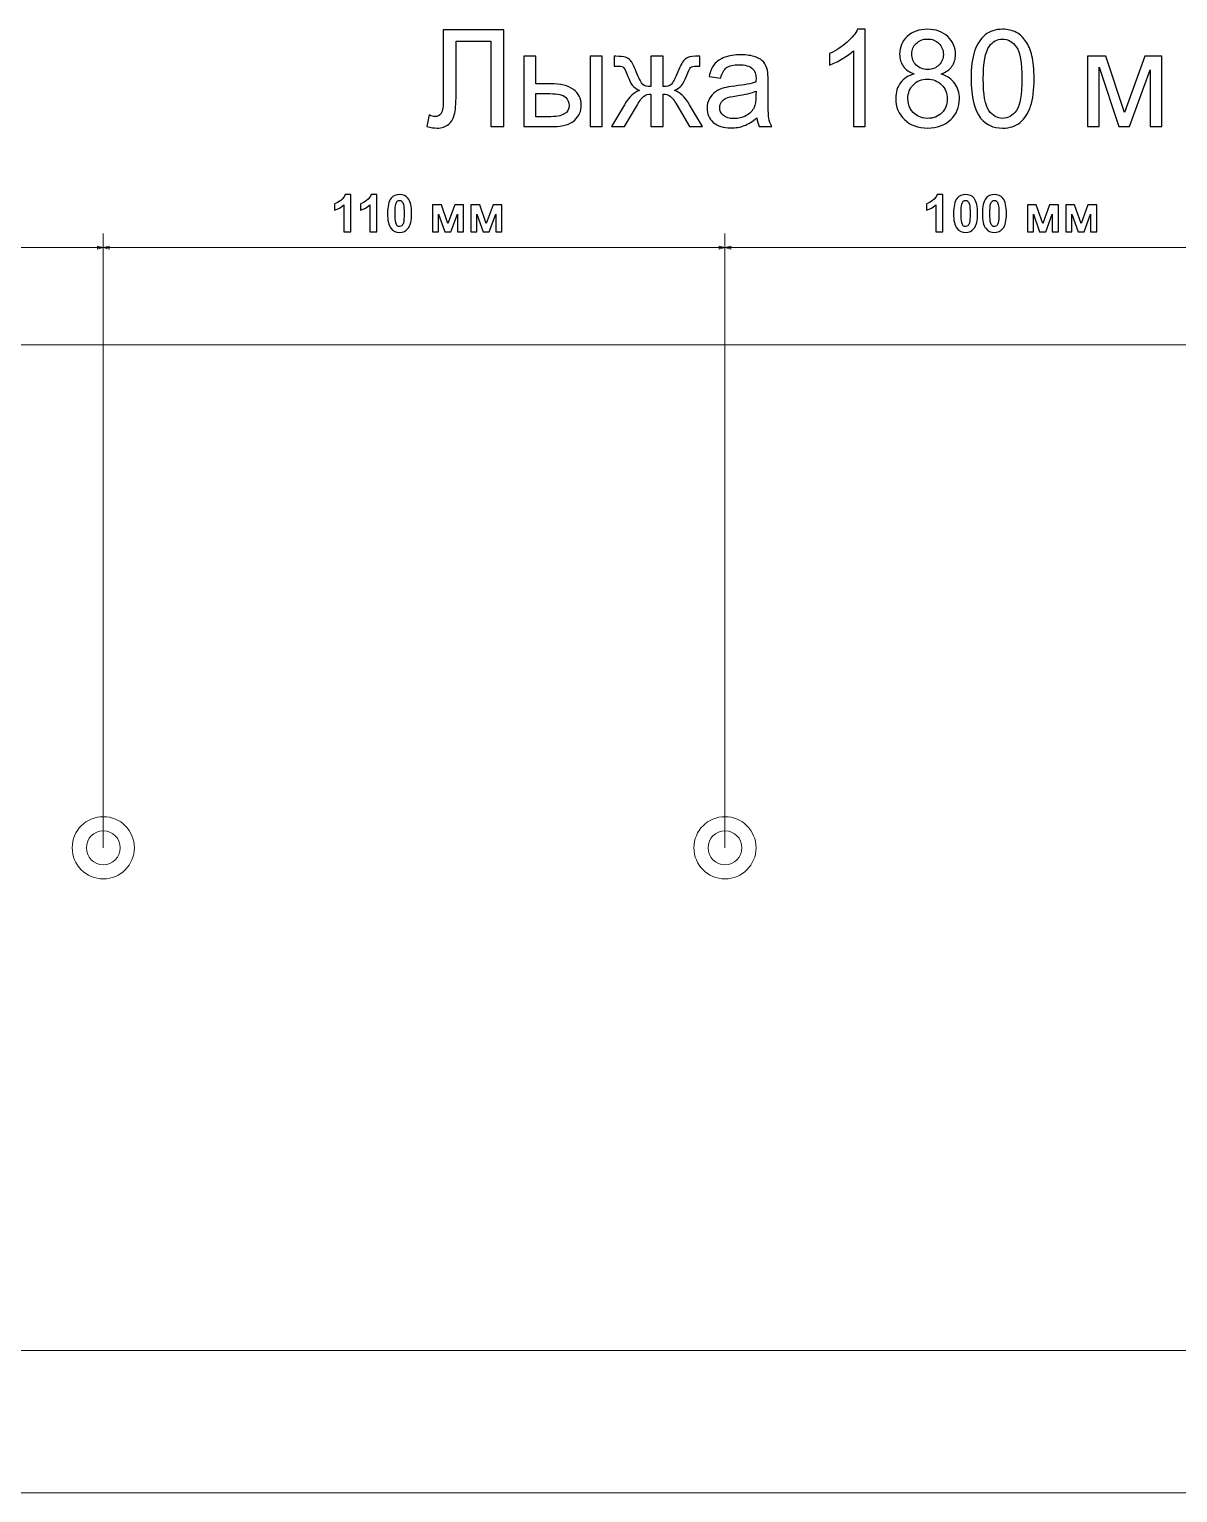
# Model space of a CAD drawing. Header units: centimetres. Extents: x -84 to 84, y -59 to 59.
# Drawn here: x -22.49 to -2.17, y -25.31 to 0.59 of the extents above; entities that cross this region are included whole.
import ezdxf

# ---------------------------------------------------------------- set-up
doc = ezdxf.new("R2010")
doc.units = ezdxf.units.CM
doc.header["$MEASUREMENT"] = 0
doc.layers.add('layer 1', color=7, linetype='Continuous')

msp = doc.modelspace()

# ---------------------------------------------------------------- linework, layer by layer
at = {"layer": 'layer 1', "color": 250}
for points, knots in [([(-15.16733, 0.58733), (-15.16733, 0.58733), (-14.09765, 0.58733), (-14.09765, 0.58733), (-14.09765, 0.58733), (-14.09765, 0.58733), (-14.09765, -1.12607), (-14.09765, -1.12607), (-14.09765, -1.12607), (-14.09765, -1.12607), (-14.32499, -1.12607), (-14.32499, -1.12607), (-14.32499, -1.12607), (-14.32499, -1.12607), (-14.32499, 0.38631), (-14.32499, 0.38631), (-14.32499, 0.38631), (-14.32499, 0.38631), (-14.93999, 0.38631), (-14.93999, 0.38631), (-14.93999, 0.38631), (-14.93999, 0.38631), (-14.93999, -0.49631), (-14.93999, -0.49631), (-14.93999, -0.49631), (-14.93999, -0.67579), (-14.94837, -0.807), (-14.96512, -0.89036), (-14.96512, -0.89036), (-14.98187, -0.97411), (-15.01737, -1.03873), (-15.07121, -1.08539), (-15.07121, -1.08539), (-15.12505, -1.13165), (-15.19365, -1.15479), (-15.27621, -1.15479), (-15.27621, -1.15479), (-15.32646, -1.15479), (-15.38669, -1.14442), (-15.45688, -1.12368), (-15.45688, -1.12368), (-15.45688, -1.12368), (-15.4162, -0.92266), (-15.4162, -0.92266), (-15.4162, -0.92266), (-15.37911, -0.94181), (-15.3472, -0.95138), (-15.32088, -0.95138), (-15.32088, -0.95138), (-15.26983, -0.95138), (-15.23114, -0.93224), (-15.20562, -0.89355), (-15.20562, -0.89355), (-15.18009, -0.85486), (-15.16733, -0.76393), (-15.16733, -0.62035), (-15.16733, -0.62035), (-15.16733, -0.62035), (-15.16733, 0.58733), (-15.16733, 0.58733)], [0, 0, 0, 0, 0.0625, 0.0625, 0.0625, 0.0625, 0.125, 0.125, 0.125, 0.125, 0.1875, 0.1875, 0.1875, 0.1875, 0.25, 0.25, 0.25, 0.25, 0.3125, 0.3125, 0.3125, 0.3125, 0.375, 0.375, 0.375, 0.375, 0.4375, 0.4375, 0.4375, 0.4375, 0.5, 0.5, 0.5, 0.5, 0.5625, 0.5625, 0.5625, 0.5625, 0.625, 0.625, 0.625, 0.625, 0.6875, 0.6875, 0.6875, 0.6875, 0.75, 0.75, 0.75, 0.75, 0.8125, 0.8125, 0.8125, 0.8125, 0.875, 0.875, 0.875, 0.875, 1, 1, 1, 1]), ([(-7.70074, -1.12607), (-7.70074, -1.12607), (-7.91133, -1.12607), (-7.91133, -1.12607), (-7.91133, -1.12607), (-7.91133, -1.12607), (-7.91133, 0.21481), (-7.91133, 0.21481), (-7.91133, 0.21481), (-7.96198, 0.16616), (-8.02858, 0.1179), (-8.11074, 0.06964), (-8.11074, 0.06964), (-8.1929, 0.02138), (-8.26709, -0.01492), (-8.33249, -0.03885), (-8.33249, -0.03885), (-8.33249, -0.03885), (-8.33249, 0.16456), (-8.33249, 0.16456), (-8.33249, 0.16456), (-8.21484, 0.2196), (-8.11194, 0.2866), (-8.0238, 0.36557), (-8.0238, 0.36557), (-7.93565, 0.44414), (-7.87304, 0.52032), (-7.83634, 0.5945), (-7.83634, 0.5945), (-7.83634, 0.5945), (-7.70074, 0.5945), (-7.70074, 0.5945), (-7.70074, 0.5945), (-7.70074, 0.5945), (-7.70074, -1.12607), (-7.70074, -1.12607)], [0, 0, 0, 0, 0.1, 0.1, 0.1, 0.1, 0.2, 0.2, 0.2, 0.2, 0.3, 0.3, 0.3, 0.3, 0.4, 0.4, 0.4, 0.4, 0.5, 0.5, 0.5, 0.5, 0.6, 0.6, 0.6, 0.6, 0.7, 0.7, 0.7, 0.7, 0.8, 0.8, 0.8, 0.8, 1, 1, 1, 1]), ([(-6.83527, -0.19718), (-6.92262, -0.16528), (-6.98723, -0.11941), (-7.0295, -0.06038), (-7.0295, -0.06038), (-7.07138, -0.00096), (-7.09252, 0.07004), (-7.09252, 0.1526), (-7.09252, 0.1526), (-7.09252, 0.27743), (-7.04785, 0.38193), (-6.95851, 0.46688), (-6.95851, 0.46688), (-6.86877, 0.55183), (-6.74992, 0.5945), (-6.60115, 0.5945), (-6.60115, 0.5945), (-6.45199, 0.5945), (-6.33154, 0.55103), (-6.24061, 0.46409), (-6.24061, 0.46409), (-6.14967, 0.37714), (-6.10421, 0.27145), (-6.10421, 0.14661), (-6.10421, 0.14661), (-6.10421, 0.06724), (-6.12495, -0.00215), (-6.16642, -0.06078), (-6.16642, -0.06078), (-6.2079, -0.11981), (-6.27092, -0.16528), (-6.35587, -0.19718), (-6.35587, -0.19718), (-6.25098, -0.23148), (-6.17161, -0.28652), (-6.11697, -0.3631), (-6.11697, -0.3631), (-6.06233, -0.43928), (-6.03481, -0.53021), (-6.03481, -0.6363), (-6.03481, -0.6363), (-6.03481, -0.78267), (-6.08666, -0.90551), (-6.18996, -1.00522), (-6.18996, -1.00522), (-6.29365, -1.10493), (-6.42966, -1.15479), (-6.59836, -1.15479), (-6.59836, -1.15479), (-6.76707, -1.15479), (-6.90307, -1.10493), (-7.00677, -1.00482), (-7.00677, -1.00482), (-7.11007, -0.90472), (-7.16192, -0.77988), (-7.16192, -0.63032), (-7.16192, -0.63032), (-7.16192, -0.51904), (-7.1336, -0.42572), (-7.07696, -0.35073), (-7.07696, -0.35073), (-7.02033, -0.27535), (-6.93977, -0.2243), (-6.83527, -0.19718)], [0, 0, 0, 0, 0.05882353, 0.05882353, 0.05882353, 0.05882353, 0.11764706, 0.11764706, 0.11764706, 0.11764706, 0.17647059, 0.17647059, 0.17647059, 0.17647059, 0.23529412, 0.23529412, 0.23529412, 0.23529412, 0.29411765, 0.29411765, 0.29411765, 0.29411765, 0.35294118, 0.35294118, 0.35294118, 0.35294118, 0.41176471, 0.41176471, 0.41176471, 0.41176471, 0.47058824, 0.47058824, 0.47058824, 0.47058824, 0.52941176, 0.52941176, 0.52941176, 0.52941176, 0.58823529, 0.58823529, 0.58823529, 0.58823529, 0.64705882, 0.64705882, 0.64705882, 0.64705882, 0.70588235, 0.70588235, 0.70588235, 0.70588235, 0.76470588, 0.76470588, 0.76470588, 0.76470588, 0.82352941, 0.82352941, 0.82352941, 0.82352941, 0.88235294, 0.88235294, 0.88235294, 0.88235294, 1, 1, 1, 1]), ([(-5.82861, -0.28054), (-5.82861, -0.07833), (-5.80787, 0.08519), (-5.7664, 0.20883), (-5.7664, 0.20883), (-5.72452, 0.33287), (-5.6627, 0.42819), (-5.58054, 0.4948), (-5.58054, 0.4948), (-5.49878, 0.5614), (-5.39548, 0.5945), (-5.27104, 0.5945), (-5.27104, 0.5945), (-5.17931, 0.5945), (-5.09875, 0.57616), (-5.02895, 0.53907), (-5.02895, 0.53907), (-4.95955, 0.50197), (-4.90212, 0.44853), (-4.85745, 0.37873), (-4.85745, 0.37873), (-4.81278, 0.30934), (-4.77768, 0.22439), (-4.75216, 0.12428), (-4.75216, 0.12428), (-4.72623, 0.02417), (-4.71347, -0.11103), (-4.71347, -0.28054), (-4.71347, -0.28054), (-4.71347, -0.48155), (-4.73421, -0.64428), (-4.77529, -0.76792), (-4.77529, -0.76792), (-4.81637, -0.89195), (-4.87819, -0.98728), (-4.96035, -1.05428), (-4.96035, -1.05428), (-5.04211, -1.12128), (-5.14581, -1.15479), (-5.27104, -1.15479), (-5.27104, -1.15479), (-5.43576, -1.15479), (-5.56538, -1.09616), (-5.65951, -0.9785), (-5.65951, -0.9785), (-5.77238, -0.83492), (-5.82861, -0.6024), (-5.82861, -0.28054)], [0, 0, 0, 0, 0.07692308, 0.07692308, 0.07692308, 0.07692308, 0.15384615, 0.15384615, 0.15384615, 0.15384615, 0.23076923, 0.23076923, 0.23076923, 0.23076923, 0.30769231, 0.30769231, 0.30769231, 0.30769231, 0.38461538, 0.38461538, 0.38461538, 0.38461538, 0.46153846, 0.46153846, 0.46153846, 0.46153846, 0.53846154, 0.53846154, 0.53846154, 0.53846154, 0.61538462, 0.61538462, 0.61538462, 0.61538462, 0.69230769, 0.69230769, 0.69230769, 0.69230769, 0.76923077, 0.76923077, 0.76923077, 0.76923077, 0.84615385, 0.84615385, 0.84615385, 0.84615385, 1, 1, 1, 1]), ([(-6.87715, 0.16017), (-6.87715, 0.07881), (-6.85122, 0.0126), (-6.79977, -0.03885), (-6.79977, -0.03885), (-6.74793, -0.0903), (-6.68012, -0.11622), (-6.59597, -0.11622), (-6.59597, -0.11622), (-6.51421, -0.11622), (-6.448, -0.09069), (-6.39655, -0.03964), (-6.39655, -0.03964), (-6.3451, 0.01141), (-6.31958, 0.07402), (-6.31958, 0.14821), (-6.31958, 0.14821), (-6.31958, 0.22558), (-6.3459, 0.29059), (-6.39895, 0.34324), (-6.39895, 0.34324), (-6.45159, 0.39588), (-6.5182, 0.42221), (-6.59836, 0.42221), (-6.59836, 0.42221), (-6.67933, 0.42221), (-6.74593, 0.39628), (-6.79858, 0.34483), (-6.79858, 0.34483), (-6.85083, 0.29338), (-6.87715, 0.23196), (-6.87715, 0.16017)], [0, 0, 0, 0, 0.11111111, 0.11111111, 0.11111111, 0.11111111, 0.22222222, 0.22222222, 0.22222222, 0.22222222, 0.33333333, 0.33333333, 0.33333333, 0.33333333, 0.44444444, 0.44444444, 0.44444444, 0.44444444, 0.55555556, 0.55555556, 0.55555556, 0.55555556, 0.66666667, 0.66666667, 0.66666667, 0.66666667, 0.77777778, 0.77777778, 0.77777778, 0.77777778, 1, 1, 1, 1]), ([(-5.61324, -0.28134), (-5.61324, -0.56331), (-5.58054, -0.75077), (-5.51473, -0.8433), (-5.51473, -0.8433), (-5.44892, -0.93622), (-5.36756, -0.98249), (-5.27104, -0.98249), (-5.27104, -0.98249), (-5.17452, -0.98249), (-5.09316, -0.93583), (-5.02735, -0.8429), (-5.02735, -0.8429), (-4.96155, -0.74957), (-4.92884, -0.56252), (-4.92884, -0.28134), (-4.92884, -0.28134), (-4.92884, 0.00064), (-4.96155, 0.18809), (-5.02735, 0.28062), (-5.02735, 0.28062), (-5.09276, 0.37355), (-5.17492, 0.41981), (-5.27344, 0.41981), (-5.27344, 0.41981), (-5.36995, 0.41981), (-5.44733, 0.37873), (-5.50516, 0.29697), (-5.50516, 0.29697), (-5.57735, 0.19288), (-5.61324, -0.00016), (-5.61324, -0.28134)], [0, 0, 0, 0, 0.11111111, 0.11111111, 0.11111111, 0.11111111, 0.22222222, 0.22222222, 0.22222222, 0.22222222, 0.33333333, 0.33333333, 0.33333333, 0.33333333, 0.44444444, 0.44444444, 0.44444444, 0.44444444, 0.55555556, 0.55555556, 0.55555556, 0.55555556, 0.66666667, 0.66666667, 0.66666667, 0.66666667, 0.77777778, 0.77777778, 0.77777778, 0.77777778, 1, 1, 1, 1]), ([(-13.74269, 0.1159), (-13.74269, 0.1159), (-13.53211, 0.1159), (-13.53211, 0.1159), (-13.53211, 0.1159), (-13.53211, 0.1159), (-13.53211, -0.36988), (-13.53211, -0.36988), (-13.53211, -0.36988), (-13.53211, -0.36988), (-13.26648, -0.36988), (-13.26648, -0.36988), (-13.26648, -0.36988), (-13.09299, -0.36988), (-12.95978, -0.40338), (-12.86605, -0.47078), (-12.86605, -0.47078), (-12.77233, -0.53819), (-12.72566, -0.63112), (-12.72566, -0.74957), (-12.72566, -0.74957), (-12.72566, -0.85327), (-12.76475, -0.94181), (-12.84292, -1.01559), (-12.84292, -1.01559), (-12.92109, -1.08938), (-13.04593, -1.12607), (-13.21783, -1.12607), (-13.21783, -1.12607), (-13.21783, -1.12607), (-13.74269, -1.12607), (-13.74269, -1.12607), (-13.74269, -1.12607), (-13.74269, -1.12607), (-13.74269, 0.1159), (-13.74269, 0.1159)], [0, 0, 0, 0, 0.1, 0.1, 0.1, 0.1, 0.2, 0.2, 0.2, 0.2, 0.3, 0.3, 0.3, 0.3, 0.4, 0.4, 0.4, 0.4, 0.5, 0.5, 0.5, 0.5, 0.6, 0.6, 0.6, 0.6, 0.7, 0.7, 0.7, 0.7, 0.8, 0.8, 0.8, 0.8, 1, 1, 1, 1]), ([(-12.56772, 0.1159), (-12.56772, 0.1159), (-12.35714, 0.1159), (-12.35714, 0.1159), (-12.35714, 0.1159), (-12.35714, 0.1159), (-12.35714, -1.12607), (-12.35714, -1.12607), (-12.35714, -1.12607), (-12.35714, -1.12607), (-12.56772, -1.12607), (-12.56772, -1.12607), (-12.56772, -1.12607), (-12.56772, -1.12607), (-12.56772, 0.1159), (-12.56772, 0.1159)], [0, 0, 0, 0, 0.2, 0.2, 0.2, 0.2, 0.4, 0.4, 0.4, 0.4, 0.6, 0.6, 0.6, 0.6, 1, 1, 1, 1]), ([(-11.27829, 0.1159), (-11.27829, 0.1159), (-11.27829, -0.42013), (-11.27829, -0.42013), (-11.27829, -0.42013), (-11.21048, -0.42013), (-11.16262, -0.40737), (-11.1351, -0.38224), (-11.1351, -0.38224), (-11.10758, -0.35672), (-11.0681, -0.28214), (-11.01705, -0.1577), (-11.01705, -0.1577), (-10.96919, -0.03964), (-10.92572, 0.03534), (-10.88663, 0.06804), (-10.88663, 0.06804), (-10.84834, 0.09995), (-10.78772, 0.1159), (-10.70436, 0.1159), (-10.70436, 0.1159), (-10.70436, 0.1159), (-10.62739, 0.1159), (-10.62739, 0.1159), (-10.62739, 0.1159), (-10.62739, 0.1159), (-10.62739, -0.05759), (-10.62739, -0.05759), (-10.62739, -0.05759), (-10.62739, -0.05759), (-10.68442, -0.05639), (-10.68442, -0.05639), (-10.68442, -0.05639), (-10.74066, -0.05639), (-10.77615, -0.06477), (-10.79171, -0.08112), (-10.79171, -0.08112), (-10.80806, -0.09827), (-10.83319, -0.14932), (-10.86669, -0.23427), (-10.86669, -0.23427), (-10.8978, -0.31564), (-10.92651, -0.37147), (-10.95284, -0.40298), (-10.95284, -0.40298), (-10.97916, -0.43409), (-11.02064, -0.46241), (-11.07648, -0.48833), (-11.07648, -0.48833), (-10.98554, -0.51266), (-10.897, -0.59682), (-10.81045, -0.74119), (-10.81045, -0.74119), (-10.81045, -0.74119), (-10.57953, -1.12607), (-10.57953, -1.12607), (-10.57953, -1.12607), (-10.57953, -1.12607), (-10.81085, -1.12607), (-10.81085, -1.12607), (-10.81085, -1.12607), (-10.81085, -1.12607), (-11.03579, -0.74159), (-11.03579, -0.74159), (-11.03579, -0.74159), (-11.08166, -0.66342), (-11.12194, -0.61237), (-11.15584, -0.58804), (-11.15584, -0.58804), (-11.19014, -0.56371), (-11.23082, -0.55175), (-11.27829, -0.55175), (-11.27829, -0.55175), (-11.27829, -0.55175), (-11.27829, -1.12607), (-11.27829, -1.12607), (-11.27829, -1.12607), (-11.27829, -1.12607), (-11.49366, -1.12607), (-11.49366, -1.12607), (-11.49366, -1.12607), (-11.49366, -1.12607), (-11.49366, -0.55175), (-11.49366, -0.55175), (-11.49366, -0.55175), (-11.54032, -0.55175), (-11.5806, -0.56371), (-11.6145, -0.58764), (-11.6145, -0.58764), (-11.6488, -0.61157), (-11.68869, -0.66302), (-11.73415, -0.74199), (-11.73415, -0.74199), (-11.73415, -0.74199), (-11.96109, -1.12607), (-11.96109, -1.12607), (-11.96109, -1.12607), (-11.96109, -1.12607), (-12.19242, -1.12607), (-12.19242, -1.12607), (-12.19242, -1.12607), (-12.19242, -1.12607), (-11.96229, -0.74119), (-11.96229, -0.74119), (-11.96229, -0.74119), (-11.87494, -0.59682), (-11.7856, -0.51266), (-11.69467, -0.48833), (-11.69467, -0.48833), (-11.75689, -0.45962), (-11.80076, -0.42811), (-11.82549, -0.39421), (-11.82549, -0.39421), (-11.85061, -0.36031), (-11.88771, -0.27934), (-11.93756, -0.15132), (-11.93756, -0.15132), (-11.95471, -0.10824), (-11.97306, -0.08192), (-11.9926, -0.07235), (-11.9926, -0.07235), (-12.01294, -0.06238), (-12.04285, -0.05759), (-12.08274, -0.05759), (-12.08274, -0.05759), (-12.09271, -0.05759), (-12.11345, -0.05799), (-12.14456, -0.05879), (-12.14456, -0.05879), (-12.14456, -0.05879), (-12.14456, 0.1159), (-12.14456, 0.1159), (-12.14456, 0.1159), (-12.14456, 0.1159), (-12.11544, 0.1159), (-12.11544, 0.1159), (-12.11544, 0.1159), (-12.03408, 0.1159), (-11.97705, 0.11112), (-11.94394, 0.10115), (-11.94394, 0.10115), (-11.91084, 0.09157), (-11.88132, 0.07083), (-11.855, 0.03933), (-11.855, 0.03933), (-11.82908, 0.00782), (-11.79518, -0.05759), (-11.7537, -0.1577), (-11.7537, -0.1577), (-11.70305, -0.28014), (-11.66396, -0.35432), (-11.63684, -0.38065), (-11.63684, -0.38065), (-11.60972, -0.40697), (-11.56186, -0.42013), (-11.49366, -0.42013), (-11.49366, -0.42013), (-11.49366, -0.42013), (-11.49366, 0.1159), (-11.49366, 0.1159), (-11.49366, 0.1159), (-11.49366, 0.1159), (-11.27829, 0.1159), (-11.27829, 0.1159)], [0, 0, 0, 0, 0.02380952, 0.02380952, 0.02380952, 0.02380952, 0.04761905, 0.04761905, 0.04761905, 0.04761905, 0.07142857, 0.07142857, 0.07142857, 0.07142857, 0.0952381, 0.0952381, 0.0952381, 0.0952381, 0.11904762, 0.11904762, 0.11904762, 0.11904762, 0.14285714, 0.14285714, 0.14285714, 0.14285714, 0.16666667, 0.16666667, 0.16666667, 0.16666667, 0.19047619, 0.19047619, 0.19047619, 0.19047619, 0.21428571, 0.21428571, 0.21428571, 0.21428571, 0.23809524, 0.23809524, 0.23809524, 0.23809524, 0.26190476, 0.26190476, 0.26190476, 0.26190476, 0.28571429, 0.28571429, 0.28571429, 0.28571429, 0.30952381, 0.30952381, 0.30952381, 0.30952381, 0.33333333, 0.33333333, 0.33333333, 0.33333333, 0.35714286, 0.35714286, 0.35714286, 0.35714286, 0.38095238, 0.38095238, 0.38095238, 0.38095238, 0.4047619, 0.4047619, 0.4047619, 0.4047619, 0.42857143, 0.42857143, 0.42857143, 0.42857143, 0.45238095, 0.45238095, 0.45238095, 0.45238095, 0.47619048, 0.47619048, 0.47619048, 0.47619048, 0.5, 0.5, 0.5, 0.5, 0.52380952, 0.52380952, 0.52380952, 0.52380952, 0.54761905, 0.54761905, 0.54761905, 0.54761905, 0.57142857, 0.57142857, 0.57142857, 0.57142857, 0.5952381, 0.5952381, 0.5952381, 0.5952381, 0.61904762, 0.61904762, 0.61904762, 0.61904762, 0.64285714, 0.64285714, 0.64285714, 0.64285714, 0.66666667, 0.66666667, 0.66666667, 0.66666667, 0.69047619, 0.69047619, 0.69047619, 0.69047619, 0.71428571, 0.71428571, 0.71428571, 0.71428571, 0.73809524, 0.73809524, 0.73809524, 0.73809524, 0.76190476, 0.76190476, 0.76190476, 0.76190476, 0.78571429, 0.78571429, 0.78571429, 0.78571429, 0.80952381, 0.80952381, 0.80952381, 0.80952381, 0.83333333, 0.83333333, 0.83333333, 0.83333333, 0.85714286, 0.85714286, 0.85714286, 0.85714286, 0.88095238, 0.88095238, 0.88095238, 0.88095238, 0.9047619, 0.9047619, 0.9047619, 0.9047619, 0.92857143, 0.92857143, 0.92857143, 0.92857143, 0.95238095, 0.95238095, 0.95238095, 0.95238095, 1, 1, 1, 1]), ([(-9.61754, -0.97052), (-9.69571, -1.03713), (-9.77109, -1.08379), (-9.84328, -1.11131), (-9.84328, -1.11131), (-9.91547, -1.13883), (-9.99284, -1.15239), (-10.0758, -1.15239), (-10.0758, -1.15239), (-10.2122, -1.15239), (-10.3171, -1.11929), (-10.39048, -1.05268), (-10.39048, -1.05268), (-10.46387, -0.98648), (-10.50056, -0.90153), (-10.50056, -0.79823), (-10.50056, -0.79823), (-10.50056, -0.7376), (-10.4866, -0.68217), (-10.45908, -0.63191), (-10.45908, -0.63191), (-10.43116, -0.58166), (-10.39487, -0.54178), (-10.3502, -0.51147), (-10.3502, -0.51147), (-10.30513, -0.48115), (-10.25488, -0.45802), (-10.19864, -0.44247), (-10.19864, -0.44247), (-10.15716, -0.4317), (-10.09455, -0.42133), (-10.01119, -0.41096), (-10.01119, -0.41096), (-9.84129, -0.39102), (-9.71565, -0.36669), (-9.63549, -0.33877), (-9.63549, -0.33877), (-9.63469, -0.31005), (-9.63429, -0.29171), (-9.63429, -0.28413), (-9.63429, -0.28413), (-9.63429, -0.19878), (-9.65423, -0.13855), (-9.69412, -0.10346), (-9.69412, -0.10346), (-9.74796, -0.056), (-9.82813, -0.03246), (-9.93422, -0.03246), (-9.93422, -0.03246), (-10.03353, -0.03246), (-10.10691, -0.05001), (-10.15397, -0.08471), (-10.15397, -0.08471), (-10.20144, -0.11941), (-10.23613, -0.18083), (-10.25887, -0.26937), (-10.25887, -0.26937), (-10.25887, -0.26937), (-10.46467, -0.24066), (-10.46467, -0.24066), (-10.46467, -0.24066), (-10.44592, -0.15251), (-10.41521, -0.08112), (-10.37214, -0.02688), (-10.37214, -0.02688), (-10.32906, 0.02736), (-10.26684, 0.06884), (-10.18548, 0.09835), (-10.18548, 0.09835), (-10.10452, 0.12747), (-10.00999, 0.14223), (-9.90311, 0.14223), (-9.90311, 0.14223), (-9.79702, 0.14223), (-9.71047, 0.12986), (-9.64386, 0.10473), (-9.64386, 0.10473), (-9.57766, 0.07961), (-9.5286, 0.0485), (-9.49749, 0.01061), (-9.49749, 0.01061), (-9.46638, -0.02728), (-9.44445, -0.07514), (-9.43168, -0.13297), (-9.43168, -0.13297), (-9.4249, -0.16887), (-9.42131, -0.23348), (-9.42131, -0.32641), (-9.42131, -0.32641), (-9.42131, -0.32641), (-9.42131, -0.60559), (-9.42131, -0.60559), (-9.42131, -0.60559), (-9.42131, -0.80062), (-9.41693, -0.92386), (-9.40815, -0.97611), (-9.40815, -0.97611), (-9.39978, -1.02836), (-9.38223, -1.07821), (-9.3567, -1.12607), (-9.3567, -1.12607), (-9.3567, -1.12607), (-9.57686, -1.12607), (-9.57686, -1.12607), (-9.57686, -1.12607), (-9.598, -1.0818), (-9.61156, -1.02995), (-9.61754, -0.97052)], [0, 0, 0, 0, 0.03571429, 0.03571429, 0.03571429, 0.03571429, 0.07142857, 0.07142857, 0.07142857, 0.07142857, 0.10714286, 0.10714286, 0.10714286, 0.10714286, 0.14285714, 0.14285714, 0.14285714, 0.14285714, 0.17857143, 0.17857143, 0.17857143, 0.17857143, 0.21428571, 0.21428571, 0.21428571, 0.21428571, 0.25, 0.25, 0.25, 0.25, 0.28571429, 0.28571429, 0.28571429, 0.28571429, 0.32142857, 0.32142857, 0.32142857, 0.32142857, 0.35714286, 0.35714286, 0.35714286, 0.35714286, 0.39285714, 0.39285714, 0.39285714, 0.39285714, 0.42857143, 0.42857143, 0.42857143, 0.42857143, 0.46428571, 0.46428571, 0.46428571, 0.46428571, 0.5, 0.5, 0.5, 0.5, 0.53571429, 0.53571429, 0.53571429, 0.53571429, 0.57142857, 0.57142857, 0.57142857, 0.57142857, 0.60714286, 0.60714286, 0.60714286, 0.60714286, 0.64285714, 0.64285714, 0.64285714, 0.64285714, 0.67857143, 0.67857143, 0.67857143, 0.67857143, 0.71428571, 0.71428571, 0.71428571, 0.71428571, 0.75, 0.75, 0.75, 0.75, 0.78571429, 0.78571429, 0.78571429, 0.78571429, 0.82142857, 0.82142857, 0.82142857, 0.82142857, 0.85714286, 0.85714286, 0.85714286, 0.85714286, 0.89285714, 0.89285714, 0.89285714, 0.89285714, 0.92857143, 0.92857143, 0.92857143, 0.92857143, 1, 1, 1, 1]), ([(-3.76823, 0.1159), (-3.76823, 0.1159), (-3.44438, 0.1159), (-3.44438, 0.1159), (-3.44438, 0.1159), (-3.44438, 0.1159), (-3.11614, -0.87799), (-3.11614, -0.87799), (-3.11614, -0.87799), (-3.11614, -0.87799), (-2.7528, 0.1159), (-2.7528, 0.1159), (-2.7528, 0.1159), (-2.7528, 0.1159), (-2.45208, 0.1159), (-2.45208, 0.1159), (-2.45208, 0.1159), (-2.45208, 0.1159), (-2.45208, -1.12607), (-2.45208, -1.12607), (-2.45208, -1.12607), (-2.45208, -1.12607), (-2.66266, -1.12607), (-2.66266, -1.12607), (-2.66266, -1.12607), (-2.66266, -1.12607), (-2.66266, -0.12619), (-2.66266, -0.12619), (-2.66266, -0.12619), (-2.66266, -0.12619), (-3.02839, -1.12607), (-3.02839, -1.12607), (-3.02839, -1.12607), (-3.02839, -1.12607), (-3.21664, -1.12607), (-3.21664, -1.12607), (-3.21664, -1.12607), (-3.21664, -1.12607), (-3.56243, -0.07833), (-3.56243, -0.07833), (-3.56243, -0.07833), (-3.56243, -0.07833), (-3.56243, -1.12607), (-3.56243, -1.12607), (-3.56243, -1.12607), (-3.56243, -1.12607), (-3.76823, -1.12607), (-3.76823, -1.12607), (-3.76823, -1.12607), (-3.76823, -1.12607), (-3.76823, 0.1159), (-3.76823, 0.1159)], [0, 0, 0, 0, 0.07142857, 0.07142857, 0.07142857, 0.07142857, 0.14285714, 0.14285714, 0.14285714, 0.14285714, 0.21428571, 0.21428571, 0.21428571, 0.21428571, 0.28571429, 0.28571429, 0.28571429, 0.28571429, 0.35714286, 0.35714286, 0.35714286, 0.35714286, 0.42857143, 0.42857143, 0.42857143, 0.42857143, 0.5, 0.5, 0.5, 0.5, 0.57142857, 0.57142857, 0.57142857, 0.57142857, 0.64285714, 0.64285714, 0.64285714, 0.64285714, 0.71428571, 0.71428571, 0.71428571, 0.71428571, 0.78571429, 0.78571429, 0.78571429, 0.78571429, 0.85714286, 0.85714286, 0.85714286, 0.85714286, 1, 1, 1, 1]), ([(-9.63429, -0.50389), (-9.71087, -0.535), (-9.82573, -0.56132), (-9.97889, -0.58286), (-9.97889, -0.58286), (-10.06583, -0.59522), (-10.12725, -0.60918), (-10.16315, -0.62473), (-10.16315, -0.62473), (-10.19904, -0.64029), (-10.22656, -0.66302), (-10.2461, -0.69254), (-10.2461, -0.69254), (-10.26565, -0.72245), (-10.27562, -0.75555), (-10.27562, -0.79225), (-10.27562, -0.79225), (-10.27562, -0.84768), (-10.25448, -0.89435), (-10.21181, -0.93144), (-10.21181, -0.93144), (-10.16913, -0.96853), (-10.10691, -0.98728), (-10.02515, -0.98728), (-10.02515, -0.98728), (-9.94419, -0.98728), (-9.872, -0.96973), (-9.80858, -0.93423), (-9.80858, -0.93423), (-9.74557, -0.89913), (-9.6989, -0.85087), (-9.66939, -0.78985), (-9.66939, -0.78985), (-9.64666, -0.74239), (-9.63549, -0.67259), (-9.63549, -0.58046), (-9.63549, -0.58046), (-9.63549, -0.58046), (-9.63429, -0.50389), (-9.63429, -0.50389)], [0, 0, 0, 0, 0.09090909, 0.09090909, 0.09090909, 0.09090909, 0.18181818, 0.18181818, 0.18181818, 0.18181818, 0.27272727, 0.27272727, 0.27272727, 0.27272727, 0.36363636, 0.36363636, 0.36363636, 0.36363636, 0.45454545, 0.45454545, 0.45454545, 0.45454545, 0.54545455, 0.54545455, 0.54545455, 0.54545455, 0.63636364, 0.63636364, 0.63636364, 0.63636364, 0.72727273, 0.72727273, 0.72727273, 0.72727273, 0.81818182, 0.81818182, 0.81818182, 0.81818182, 1, 1, 1, 1]), ([(-6.94655, -0.63191), (-6.94655, -0.69214), (-6.93259, -0.74997), (-6.90467, -0.8062), (-6.90467, -0.8062), (-6.87675, -0.86204), (-6.83447, -0.90551), (-6.77784, -0.93622), (-6.77784, -0.93622), (-6.7216, -0.96693), (-6.66098, -0.98249), (-6.59677, -0.98249), (-6.59677, -0.98249), (-6.49546, -0.98249), (-6.41251, -0.95018), (-6.3475, -0.88557), (-6.3475, -0.88557), (-6.28249, -0.82096), (-6.25018, -0.7388), (-6.25018, -0.63909), (-6.25018, -0.63909), (-6.25018, -0.53779), (-6.28368, -0.45403), (-6.35029, -0.38783), (-6.35029, -0.38783), (-6.41729, -0.32162), (-6.50184, -0.28852), (-6.60355, -0.28852), (-6.60355, -0.28852), (-6.70326, -0.28852), (-6.78502, -0.32122), (-6.84963, -0.38663), (-6.84963, -0.38663), (-6.91424, -0.45204), (-6.94655, -0.5338), (-6.94655, -0.63191)], [0, 0, 0, 0, 0.1, 0.1, 0.1, 0.1, 0.2, 0.2, 0.2, 0.2, 0.3, 0.3, 0.3, 0.3, 0.4, 0.4, 0.4, 0.4, 0.5, 0.5, 0.5, 0.5, 0.6, 0.6, 0.6, 0.6, 0.7, 0.7, 0.7, 0.7, 0.8, 0.8, 0.8, 0.8, 1, 1, 1, 1]), ([(-13.53211, -0.95377), (-13.53211, -0.95377), (-13.31115, -0.95377), (-13.31115, -0.95377), (-13.31115, -0.95377), (-13.17834, -0.95377), (-13.08302, -0.93742), (-13.02638, -0.90472), (-13.02638, -0.90472), (-12.96935, -0.87201), (-12.94103, -0.82096), (-12.94103, -0.75156), (-12.94103, -0.75156), (-12.94103, -0.69772), (-12.96217, -0.64986), (-13.00405, -0.60758), (-13.00405, -0.60758), (-13.04633, -0.56571), (-13.13925, -0.54457), (-13.28323, -0.54457), (-13.28323, -0.54457), (-13.28323, -0.54457), (-13.53211, -0.54457), (-13.53211, -0.54457), (-13.53211, -0.54457), (-13.53211, -0.54457), (-13.53211, -0.95377), (-13.53211, -0.95377)], [0, 0, 0, 0, 0.125, 0.125, 0.125, 0.125, 0.25, 0.25, 0.25, 0.25, 0.375, 0.375, 0.375, 0.375, 0.5, 0.5, 0.5, 0.5, 0.625, 0.625, 0.625, 0.625, 0.75, 0.75, 0.75, 0.75, 1, 1, 1, 1])]:
    msp.add_open_spline(points, degree=3, knots=knots, dxfattribs=at)
at = {"layer": 'layer 1', "color": 155}
for points, knots in [([(-16.80223, -2.98943), (-16.80223, -2.98943), (-16.92789, -2.98943), (-16.92789, -2.98943), (-16.92789, -2.98943), (-16.92789, -2.98943), (-16.92789, -2.514), (-16.92789, -2.514), (-16.92789, -2.514), (-16.97375, -2.55711), (-17.02787, -2.58906), (-17.09024, -2.6097), (-17.09024, -2.6097), (-17.09024, -2.6097), (-17.09024, -2.49505), (-17.09024, -2.49505), (-17.09024, -2.49505), (-17.05737, -2.48435), (-17.02175, -2.46402), (-16.98338, -2.4339), (-16.98338, -2.4339), (-16.94486, -2.40394), (-16.91857, -2.36893), (-16.9042, -2.32903), (-16.9042, -2.32903), (-16.9042, -2.32903), (-16.80223, -2.32903), (-16.80223, -2.32903), (-16.80223, -2.32903), (-16.80223, -2.32903), (-16.80223, -2.98943), (-16.80223, -2.98943)], [0, 0, 0, 0, 0.11111111, 0.11111111, 0.11111111, 0.11111111, 0.22222222, 0.22222222, 0.22222222, 0.22222222, 0.33333333, 0.33333333, 0.33333333, 0.33333333, 0.44444444, 0.44444444, 0.44444444, 0.44444444, 0.55555556, 0.55555556, 0.55555556, 0.55555556, 0.66666667, 0.66666667, 0.66666667, 0.66666667, 0.77777778, 0.77777778, 0.77777778, 0.77777778, 1, 1, 1, 1]), ([(-16.3427, -2.98943), (-16.3427, -2.98943), (-16.46836, -2.98943), (-16.46836, -2.98943), (-16.46836, -2.98943), (-16.46836, -2.98943), (-16.46836, -2.514), (-16.46836, -2.514), (-16.46836, -2.514), (-16.51422, -2.55711), (-16.56834, -2.58906), (-16.63071, -2.6097), (-16.63071, -2.6097), (-16.63071, -2.6097), (-16.63071, -2.49505), (-16.63071, -2.49505), (-16.63071, -2.49505), (-16.59784, -2.48435), (-16.56222, -2.46402), (-16.52385, -2.4339), (-16.52385, -2.4339), (-16.48533, -2.40394), (-16.45904, -2.36893), (-16.44467, -2.32903), (-16.44467, -2.32903), (-16.44467, -2.32903), (-16.3427, -2.32903), (-16.3427, -2.32903), (-16.3427, -2.32903), (-16.3427, -2.32903), (-16.3427, -2.98943), (-16.3427, -2.98943)], [0, 0, 0, 0, 0.11111111, 0.11111111, 0.11111111, 0.11111111, 0.22222222, 0.22222222, 0.22222222, 0.22222222, 0.33333333, 0.33333333, 0.33333333, 0.33333333, 0.44444444, 0.44444444, 0.44444444, 0.44444444, 0.55555556, 0.55555556, 0.55555556, 0.55555556, 0.66666667, 0.66666667, 0.66666667, 0.66666667, 0.77777778, 0.77777778, 0.77777778, 0.77777778, 1, 1, 1, 1]), ([(-15.94126, -2.32903), (-15.87767, -2.32903), (-15.82799, -2.35181), (-15.79206, -2.39736), (-15.79206, -2.39736), (-15.74941, -2.45117), (-15.72801, -2.5406), (-15.72801, -2.66535), (-15.72801, -2.66535), (-15.72801, -2.78993), (-15.74956, -2.87952), (-15.79252, -2.93394), (-15.79252, -2.93394), (-15.82814, -2.97888), (-15.87767, -3.00135), (-15.94126, -3.00135), (-15.94126, -3.00135), (-16.00516, -3.00135), (-16.05668, -2.97674), (-16.09581, -2.92752), (-16.09581, -2.92752), (-16.13495, -2.87829), (-16.15452, -2.79039), (-16.15452, -2.66412), (-16.15452, -2.66412), (-16.15452, -2.54015), (-16.13296, -2.45087), (-16.09001, -2.39645), (-16.09001, -2.39645), (-16.05439, -2.3515), (-16.00486, -2.32903), (-15.94126, -2.32903)], [0, 0, 0, 0, 0.11111111, 0.11111111, 0.11111111, 0.11111111, 0.22222222, 0.22222222, 0.22222222, 0.22222222, 0.33333333, 0.33333333, 0.33333333, 0.33333333, 0.44444444, 0.44444444, 0.44444444, 0.44444444, 0.55555556, 0.55555556, 0.55555556, 0.55555556, 0.66666667, 0.66666667, 0.66666667, 0.66666667, 0.77777778, 0.77777778, 0.77777778, 0.77777778, 1, 1, 1, 1]), ([(-6.32753, -2.98943), (-6.32753, -2.98943), (-6.45319, -2.98943), (-6.45319, -2.98943), (-6.45319, -2.98943), (-6.45319, -2.98943), (-6.45319, -2.514), (-6.45319, -2.514), (-6.45319, -2.514), (-6.49905, -2.55711), (-6.55317, -2.58906), (-6.61554, -2.6097), (-6.61554, -2.6097), (-6.61554, -2.6097), (-6.61554, -2.49505), (-6.61554, -2.49505), (-6.61554, -2.49505), (-6.58267, -2.48435), (-6.54705, -2.46402), (-6.50868, -2.4339), (-6.50868, -2.4339), (-6.47016, -2.40394), (-6.44387, -2.36893), (-6.4295, -2.32903), (-6.4295, -2.32903), (-6.4295, -2.32903), (-6.32753, -2.32903), (-6.32753, -2.32903), (-6.32753, -2.32903), (-6.32753, -2.32903), (-6.32753, -2.98943), (-6.32753, -2.98943)], [0, 0, 0, 0, 0.11111111, 0.11111111, 0.11111111, 0.11111111, 0.22222222, 0.22222222, 0.22222222, 0.22222222, 0.33333333, 0.33333333, 0.33333333, 0.33333333, 0.44444444, 0.44444444, 0.44444444, 0.44444444, 0.55555556, 0.55555556, 0.55555556, 0.55555556, 0.66666667, 0.66666667, 0.66666667, 0.66666667, 0.77777778, 0.77777778, 0.77777778, 0.77777778, 1, 1, 1, 1]), ([(-5.92609, -2.32903), (-5.8625, -2.32903), (-5.81282, -2.35181), (-5.77689, -2.39736), (-5.77689, -2.39736), (-5.73424, -2.45117), (-5.71284, -2.5406), (-5.71284, -2.66535), (-5.71284, -2.66535), (-5.71284, -2.78993), (-5.73439, -2.87952), (-5.77735, -2.93394), (-5.77735, -2.93394), (-5.81297, -2.97888), (-5.8625, -3.00135), (-5.92609, -3.00135), (-5.92609, -3.00135), (-5.98999, -3.00135), (-6.04151, -2.97674), (-6.08064, -2.92752), (-6.08064, -2.92752), (-6.11978, -2.87829), (-6.13935, -2.79039), (-6.13935, -2.66412), (-6.13935, -2.66412), (-6.13935, -2.54015), (-6.11779, -2.45087), (-6.07484, -2.39645), (-6.07484, -2.39645), (-6.03922, -2.3515), (-5.98969, -2.32903), (-5.92609, -2.32903)], [0, 0, 0, 0, 0.11111111, 0.11111111, 0.11111111, 0.11111111, 0.22222222, 0.22222222, 0.22222222, 0.22222222, 0.33333333, 0.33333333, 0.33333333, 0.33333333, 0.44444444, 0.44444444, 0.44444444, 0.44444444, 0.55555556, 0.55555556, 0.55555556, 0.55555556, 0.66666667, 0.66666667, 0.66666667, 0.66666667, 0.77777778, 0.77777778, 0.77777778, 0.77777778, 1, 1, 1, 1]), ([(-5.41596, -2.32903), (-5.35237, -2.32903), (-5.30269, -2.35181), (-5.26676, -2.39736), (-5.26676, -2.39736), (-5.22411, -2.45117), (-5.20271, -2.5406), (-5.20271, -2.66535), (-5.20271, -2.66535), (-5.20271, -2.78993), (-5.22426, -2.87952), (-5.26722, -2.93394), (-5.26722, -2.93394), (-5.30284, -2.97888), (-5.35237, -3.00135), (-5.41596, -3.00135), (-5.41596, -3.00135), (-5.47986, -3.00135), (-5.53138, -2.97674), (-5.57051, -2.92752), (-5.57051, -2.92752), (-5.60965, -2.87829), (-5.62922, -2.79039), (-5.62922, -2.66412), (-5.62922, -2.66412), (-5.62922, -2.54015), (-5.60766, -2.45087), (-5.56471, -2.39645), (-5.56471, -2.39645), (-5.52909, -2.3515), (-5.47956, -2.32903), (-5.41596, -2.32903)], [0, 0, 0, 0, 0.11111111, 0.11111111, 0.11111111, 0.11111111, 0.22222222, 0.22222222, 0.22222222, 0.22222222, 0.33333333, 0.33333333, 0.33333333, 0.33333333, 0.44444444, 0.44444444, 0.44444444, 0.44444444, 0.55555556, 0.55555556, 0.55555556, 0.55555556, 0.66666667, 0.66666667, 0.66666667, 0.66666667, 0.77777778, 0.77777778, 0.77777778, 0.77777778, 1, 1, 1, 1]), ([(-15.94126, -2.43359), (-15.95624, -2.43359), (-15.9697, -2.43849), (-15.98132, -2.44827), (-15.98132, -2.44827), (-15.99309, -2.4579), (-16.00226, -2.47533), (-16.00868, -2.50055), (-16.00868, -2.50055), (-16.01724, -2.53311), (-16.02152, -2.58815), (-16.02152, -2.66535), (-16.02152, -2.66535), (-16.02152, -2.7427), (-16.0177, -2.79574), (-16.01005, -2.82464), (-16.01005, -2.82464), (-16.00241, -2.85353), (-15.99278, -2.87279), (-15.98116, -2.88242), (-15.98116, -2.88242), (-15.96954, -2.89205), (-15.95624, -2.89679), (-15.94126, -2.89679), (-15.94126, -2.89679), (-15.92628, -2.89679), (-15.91283, -2.8919), (-15.90106, -2.88212), (-15.90106, -2.88212), (-15.88944, -2.87248), (-15.88027, -2.85506), (-15.87385, -2.82983), (-15.87385, -2.82983), (-15.86529, -2.79758), (-15.86101, -2.7427), (-15.86101, -2.66535), (-15.86101, -2.66535), (-15.86101, -2.58815), (-15.86483, -2.5351), (-15.87247, -2.50621), (-15.87247, -2.50621), (-15.88012, -2.47732), (-15.88975, -2.4579), (-15.90136, -2.44827), (-15.90136, -2.44827), (-15.91298, -2.43849), (-15.92628, -2.43359), (-15.94126, -2.43359)], [0, 0, 0, 0, 0.07692308, 0.07692308, 0.07692308, 0.07692308, 0.15384615, 0.15384615, 0.15384615, 0.15384615, 0.23076923, 0.23076923, 0.23076923, 0.23076923, 0.30769231, 0.30769231, 0.30769231, 0.30769231, 0.38461538, 0.38461538, 0.38461538, 0.38461538, 0.46153846, 0.46153846, 0.46153846, 0.46153846, 0.53846154, 0.53846154, 0.53846154, 0.53846154, 0.61538462, 0.61538462, 0.61538462, 0.61538462, 0.69230769, 0.69230769, 0.69230769, 0.69230769, 0.76923077, 0.76923077, 0.76923077, 0.76923077, 0.84615385, 0.84615385, 0.84615385, 0.84615385, 1, 1, 1, 1]), ([(-15.35837, -2.51339), (-15.35837, -2.51339), (-15.20153, -2.51339), (-15.20153, -2.51339), (-15.20153, -2.51339), (-15.20153, -2.51339), (-15.08458, -2.84512), (-15.08458, -2.84512), (-15.08458, -2.84512), (-15.08458, -2.84512), (-14.96565, -2.51339), (-14.96565, -2.51339), (-14.96565, -2.51339), (-14.96565, -2.51339), (-14.80987, -2.51339), (-14.80987, -2.51339), (-14.80987, -2.51339), (-14.80987, -2.51339), (-14.80987, -2.98943), (-14.80987, -2.98943), (-14.80987, -2.98943), (-14.80987, -2.98943), (-14.91719, -2.98943), (-14.91719, -2.98943), (-14.91719, -2.98943), (-14.91719, -2.98943), (-14.91719, -2.67605), (-14.91719, -2.67605), (-14.91719, -2.67605), (-14.91719, -2.67605), (-15.03245, -2.98943), (-15.03245, -2.98943), (-15.03245, -2.98943), (-15.03245, -2.98943), (-15.14053, -2.98943), (-15.14053, -2.98943), (-15.14053, -2.98943), (-15.14053, -2.98943), (-15.25106, -2.67605), (-15.25106, -2.67605), (-15.25106, -2.67605), (-15.25106, -2.67605), (-15.25106, -2.98943), (-15.25106, -2.98943), (-15.25106, -2.98943), (-15.25106, -2.98943), (-15.35837, -2.98943), (-15.35837, -2.98943), (-15.35837, -2.98943), (-15.35837, -2.98943), (-15.35837, -2.51339), (-15.35837, -2.51339)], [0, 0, 0, 0, 0.07142857, 0.07142857, 0.07142857, 0.07142857, 0.14285714, 0.14285714, 0.14285714, 0.14285714, 0.21428571, 0.21428571, 0.21428571, 0.21428571, 0.28571429, 0.28571429, 0.28571429, 0.28571429, 0.35714286, 0.35714286, 0.35714286, 0.35714286, 0.42857143, 0.42857143, 0.42857143, 0.42857143, 0.5, 0.5, 0.5, 0.5, 0.57142857, 0.57142857, 0.57142857, 0.57142857, 0.64285714, 0.64285714, 0.64285714, 0.64285714, 0.71428571, 0.71428571, 0.71428571, 0.71428571, 0.78571429, 0.78571429, 0.78571429, 0.78571429, 0.85714286, 0.85714286, 0.85714286, 0.85714286, 1, 1, 1, 1]), ([(-14.67993, -2.51339), (-14.67993, -2.51339), (-14.52309, -2.51339), (-14.52309, -2.51339), (-14.52309, -2.51339), (-14.52309, -2.51339), (-14.40614, -2.84512), (-14.40614, -2.84512), (-14.40614, -2.84512), (-14.40614, -2.84512), (-14.28721, -2.51339), (-14.28721, -2.51339), (-14.28721, -2.51339), (-14.28721, -2.51339), (-14.13143, -2.51339), (-14.13143, -2.51339), (-14.13143, -2.51339), (-14.13143, -2.51339), (-14.13143, -2.98943), (-14.13143, -2.98943), (-14.13143, -2.98943), (-14.13143, -2.98943), (-14.23875, -2.98943), (-14.23875, -2.98943), (-14.23875, -2.98943), (-14.23875, -2.98943), (-14.23875, -2.67605), (-14.23875, -2.67605), (-14.23875, -2.67605), (-14.23875, -2.67605), (-14.35401, -2.98943), (-14.35401, -2.98943), (-14.35401, -2.98943), (-14.35401, -2.98943), (-14.46209, -2.98943), (-14.46209, -2.98943), (-14.46209, -2.98943), (-14.46209, -2.98943), (-14.57262, -2.67605), (-14.57262, -2.67605), (-14.57262, -2.67605), (-14.57262, -2.67605), (-14.57262, -2.98943), (-14.57262, -2.98943), (-14.57262, -2.98943), (-14.57262, -2.98943), (-14.67993, -2.98943), (-14.67993, -2.98943), (-14.67993, -2.98943), (-14.67993, -2.98943), (-14.67993, -2.51339), (-14.67993, -2.51339)], [0, 0, 0, 0, 0.07142857, 0.07142857, 0.07142857, 0.07142857, 0.14285714, 0.14285714, 0.14285714, 0.14285714, 0.21428571, 0.21428571, 0.21428571, 0.21428571, 0.28571429, 0.28571429, 0.28571429, 0.28571429, 0.35714286, 0.35714286, 0.35714286, 0.35714286, 0.42857143, 0.42857143, 0.42857143, 0.42857143, 0.5, 0.5, 0.5, 0.5, 0.57142857, 0.57142857, 0.57142857, 0.57142857, 0.64285714, 0.64285714, 0.64285714, 0.64285714, 0.71428571, 0.71428571, 0.71428571, 0.71428571, 0.78571429, 0.78571429, 0.78571429, 0.78571429, 0.85714286, 0.85714286, 0.85714286, 0.85714286, 1, 1, 1, 1]), ([(-5.92609, -2.43359), (-5.94107, -2.43359), (-5.95453, -2.43849), (-5.96615, -2.44827), (-5.96615, -2.44827), (-5.97792, -2.4579), (-5.98709, -2.47533), (-5.99351, -2.50055), (-5.99351, -2.50055), (-6.00207, -2.53311), (-6.00635, -2.58815), (-6.00635, -2.66535), (-6.00635, -2.66535), (-6.00635, -2.7427), (-6.00253, -2.79574), (-5.99488, -2.82464), (-5.99488, -2.82464), (-5.98724, -2.85353), (-5.97761, -2.87279), (-5.96599, -2.88242), (-5.96599, -2.88242), (-5.95437, -2.89205), (-5.94107, -2.89679), (-5.92609, -2.89679), (-5.92609, -2.89679), (-5.91111, -2.89679), (-5.89766, -2.8919), (-5.88589, -2.88212), (-5.88589, -2.88212), (-5.87427, -2.87248), (-5.8651, -2.85506), (-5.85868, -2.82983), (-5.85868, -2.82983), (-5.85012, -2.79758), (-5.84584, -2.7427), (-5.84584, -2.66535), (-5.84584, -2.66535), (-5.84584, -2.58815), (-5.84966, -2.5351), (-5.8573, -2.50621), (-5.8573, -2.50621), (-5.86495, -2.47732), (-5.87458, -2.4579), (-5.88619, -2.44827), (-5.88619, -2.44827), (-5.89781, -2.43849), (-5.91111, -2.43359), (-5.92609, -2.43359)], [0, 0, 0, 0, 0.07692308, 0.07692308, 0.07692308, 0.07692308, 0.15384615, 0.15384615, 0.15384615, 0.15384615, 0.23076923, 0.23076923, 0.23076923, 0.23076923, 0.30769231, 0.30769231, 0.30769231, 0.30769231, 0.38461538, 0.38461538, 0.38461538, 0.38461538, 0.46153846, 0.46153846, 0.46153846, 0.46153846, 0.53846154, 0.53846154, 0.53846154, 0.53846154, 0.61538462, 0.61538462, 0.61538462, 0.61538462, 0.69230769, 0.69230769, 0.69230769, 0.69230769, 0.76923077, 0.76923077, 0.76923077, 0.76923077, 0.84615385, 0.84615385, 0.84615385, 0.84615385, 1, 1, 1, 1]), ([(-5.41596, -2.43359), (-5.43094, -2.43359), (-5.4444, -2.43849), (-5.45602, -2.44827), (-5.45602, -2.44827), (-5.46779, -2.4579), (-5.47696, -2.47533), (-5.48338, -2.50055), (-5.48338, -2.50055), (-5.49194, -2.53311), (-5.49622, -2.58815), (-5.49622, -2.66535), (-5.49622, -2.66535), (-5.49622, -2.7427), (-5.4924, -2.79574), (-5.48475, -2.82464), (-5.48475, -2.82464), (-5.47711, -2.85353), (-5.46748, -2.87279), (-5.45586, -2.88242), (-5.45586, -2.88242), (-5.44424, -2.89205), (-5.43094, -2.89679), (-5.41596, -2.89679), (-5.41596, -2.89679), (-5.40098, -2.89679), (-5.38753, -2.8919), (-5.37576, -2.88212), (-5.37576, -2.88212), (-5.36414, -2.87248), (-5.35497, -2.85506), (-5.34855, -2.82983), (-5.34855, -2.82983), (-5.33999, -2.79758), (-5.33571, -2.7427), (-5.33571, -2.66535), (-5.33571, -2.66535), (-5.33571, -2.58815), (-5.33953, -2.5351), (-5.34717, -2.50621), (-5.34717, -2.50621), (-5.35482, -2.47732), (-5.36445, -2.4579), (-5.37606, -2.44827), (-5.37606, -2.44827), (-5.38768, -2.43849), (-5.40098, -2.43359), (-5.41596, -2.43359)], [0, 0, 0, 0, 0.07692308, 0.07692308, 0.07692308, 0.07692308, 0.15384615, 0.15384615, 0.15384615, 0.15384615, 0.23076923, 0.23076923, 0.23076923, 0.23076923, 0.30769231, 0.30769231, 0.30769231, 0.30769231, 0.38461538, 0.38461538, 0.38461538, 0.38461538, 0.46153846, 0.46153846, 0.46153846, 0.46153846, 0.53846154, 0.53846154, 0.53846154, 0.53846154, 0.61538462, 0.61538462, 0.61538462, 0.61538462, 0.69230769, 0.69230769, 0.69230769, 0.69230769, 0.76923077, 0.76923077, 0.76923077, 0.76923077, 0.84615385, 0.84615385, 0.84615385, 0.84615385, 1, 1, 1, 1]), ([(-4.83307, -2.51339), (-4.83307, -2.51339), (-4.67623, -2.51339), (-4.67623, -2.51339), (-4.67623, -2.51339), (-4.67623, -2.51339), (-4.55928, -2.84512), (-4.55928, -2.84512), (-4.55928, -2.84512), (-4.55928, -2.84512), (-4.44035, -2.51339), (-4.44035, -2.51339), (-4.44035, -2.51339), (-4.44035, -2.51339), (-4.28457, -2.51339), (-4.28457, -2.51339), (-4.28457, -2.51339), (-4.28457, -2.51339), (-4.28457, -2.98943), (-4.28457, -2.98943), (-4.28457, -2.98943), (-4.28457, -2.98943), (-4.39189, -2.98943), (-4.39189, -2.98943), (-4.39189, -2.98943), (-4.39189, -2.98943), (-4.39189, -2.67605), (-4.39189, -2.67605), (-4.39189, -2.67605), (-4.39189, -2.67605), (-4.50715, -2.98943), (-4.50715, -2.98943), (-4.50715, -2.98943), (-4.50715, -2.98943), (-4.61523, -2.98943), (-4.61523, -2.98943), (-4.61523, -2.98943), (-4.61523, -2.98943), (-4.72576, -2.67605), (-4.72576, -2.67605), (-4.72576, -2.67605), (-4.72576, -2.67605), (-4.72576, -2.98943), (-4.72576, -2.98943), (-4.72576, -2.98943), (-4.72576, -2.98943), (-4.83307, -2.98943), (-4.83307, -2.98943), (-4.83307, -2.98943), (-4.83307, -2.98943), (-4.83307, -2.51339), (-4.83307, -2.51339)], [0, 0, 0, 0, 0.07142857, 0.07142857, 0.07142857, 0.07142857, 0.14285714, 0.14285714, 0.14285714, 0.14285714, 0.21428571, 0.21428571, 0.21428571, 0.21428571, 0.28571429, 0.28571429, 0.28571429, 0.28571429, 0.35714286, 0.35714286, 0.35714286, 0.35714286, 0.42857143, 0.42857143, 0.42857143, 0.42857143, 0.5, 0.5, 0.5, 0.5, 0.57142857, 0.57142857, 0.57142857, 0.57142857, 0.64285714, 0.64285714, 0.64285714, 0.64285714, 0.71428571, 0.71428571, 0.71428571, 0.71428571, 0.78571429, 0.78571429, 0.78571429, 0.78571429, 0.85714286, 0.85714286, 0.85714286, 0.85714286, 1, 1, 1, 1]), ([(-4.15463, -2.51339), (-4.15463, -2.51339), (-3.99779, -2.51339), (-3.99779, -2.51339), (-3.99779, -2.51339), (-3.99779, -2.51339), (-3.88084, -2.84512), (-3.88084, -2.84512), (-3.88084, -2.84512), (-3.88084, -2.84512), (-3.76191, -2.51339), (-3.76191, -2.51339), (-3.76191, -2.51339), (-3.76191, -2.51339), (-3.60613, -2.51339), (-3.60613, -2.51339), (-3.60613, -2.51339), (-3.60613, -2.51339), (-3.60613, -2.98943), (-3.60613, -2.98943), (-3.60613, -2.98943), (-3.60613, -2.98943), (-3.71345, -2.98943), (-3.71345, -2.98943), (-3.71345, -2.98943), (-3.71345, -2.98943), (-3.71345, -2.67605), (-3.71345, -2.67605), (-3.71345, -2.67605), (-3.71345, -2.67605), (-3.82871, -2.98943), (-3.82871, -2.98943), (-3.82871, -2.98943), (-3.82871, -2.98943), (-3.93679, -2.98943), (-3.93679, -2.98943), (-3.93679, -2.98943), (-3.93679, -2.98943), (-4.04732, -2.67605), (-4.04732, -2.67605), (-4.04732, -2.67605), (-4.04732, -2.67605), (-4.04732, -2.98943), (-4.04732, -2.98943), (-4.04732, -2.98943), (-4.04732, -2.98943), (-4.15463, -2.98943), (-4.15463, -2.98943), (-4.15463, -2.98943), (-4.15463, -2.98943), (-4.15463, -2.51339), (-4.15463, -2.51339)], [0, 0, 0, 0, 0.07142857, 0.07142857, 0.07142857, 0.07142857, 0.14285714, 0.14285714, 0.14285714, 0.14285714, 0.21428571, 0.21428571, 0.21428571, 0.21428571, 0.28571429, 0.28571429, 0.28571429, 0.28571429, 0.35714286, 0.35714286, 0.35714286, 0.35714286, 0.42857143, 0.42857143, 0.42857143, 0.42857143, 0.5, 0.5, 0.5, 0.5, 0.57142857, 0.57142857, 0.57142857, 0.57142857, 0.64285714, 0.64285714, 0.64285714, 0.64285714, 0.71428571, 0.71428571, 0.71428571, 0.71428571, 0.78571429, 0.78571429, 0.78571429, 0.78571429, 0.85714286, 0.85714286, 0.85714286, 0.85714286, 1, 1, 1, 1])]:
    msp.add_open_spline(points, degree=3, knots=knots, dxfattribs=at)
at = {"layer": 'layer 1', "color": 155, "lineweight": 9}
for points in [[(-21.1833, -13.89134), (-21.1833, -13.89134), (-21.1833, -3.01922), (-21.1833, -3.01922)], [(-21.1833, -13.89134), (-21.1833, -13.89134), (-21.1833, -3.01922), (-21.1833, -3.01922)], [(-10.1833, -13.89134), (-10.1833, -13.89134), (-10.1833, -3.01922), (-10.1833, -3.01922)], [(-10.1833, -13.89134), (-10.1833, -13.89134), (-10.1833, -3.01922), (-10.1833, -3.01922)], [(-21.1833, -3.26922), (-21.1833, -3.26922), (-44.1833, -3.26922), (-44.1833, -3.26922)], [(-10.1833, -3.26922), (-10.1833, -3.26922), (-21.1833, -3.26922), (-21.1833, -3.26922)], [(-0.1833, -3.26922), (-0.1833, -3.26922), (-10.1833, -3.26922), (-10.1833, -3.26922)], [(-74.18329, -25.30602), (-74.18329, -25.30602), (75.81671, -25.30602), (75.81671, -25.30602)]]:
    msp.add_open_spline(points, degree=3, dxfattribs=at)
for points in [[(-21.28489, -3.24199), (-21.28489, -3.24199), (-21.1833, -3.26922), (-21.1833, -3.26922), (-21.1833, -3.26922), (-21.1833, -3.26922), (-21.28489, -3.29644), (-21.28489, -3.29644), (-21.28489, -3.29644), (-21.28489, -3.29644), (-21.28489, -3.24199), (-21.28489, -3.24199)], [(-21.0817, -3.24199), (-21.0817, -3.24199), (-21.1833, -3.26922), (-21.1833, -3.26922), (-21.1833, -3.26922), (-21.1833, -3.26922), (-21.0817, -3.29644), (-21.0817, -3.29644), (-21.0817, -3.29644), (-21.0817, -3.29644), (-21.0817, -3.24199), (-21.0817, -3.24199)], [(-10.28489, -3.24199), (-10.28489, -3.24199), (-10.1833, -3.26922), (-10.1833, -3.26922), (-10.1833, -3.26922), (-10.1833, -3.26922), (-10.28489, -3.29644), (-10.28489, -3.29644), (-10.28489, -3.29644), (-10.28489, -3.29644), (-10.28489, -3.24199), (-10.28489, -3.24199)], [(-10.0817, -3.24199), (-10.0817, -3.24199), (-10.1833, -3.26922), (-10.1833, -3.26922), (-10.1833, -3.26922), (-10.1833, -3.26922), (-10.0817, -3.29644), (-10.0817, -3.29644), (-10.0817, -3.29644), (-10.0817, -3.29644), (-10.0817, -3.24199), (-10.0817, -3.24199)]]:
    msp.add_open_spline(points, degree=3, knots=[0, 0, 0, 0, 0.25, 0.25, 0.25, 0.25, 0.5, 0.5, 0.5, 0.5, 1, 1, 1, 1], dxfattribs=at)
at = {"layer": 'layer 1', "color": 254, "lineweight": 20}
msp.add_open_spline([(-73.18362, -4.99135), (-73.18362, -4.99135), (74.81703, -4.99135), (74.81703, -4.99135), (74.81703, -4.99135), (75.36686, -4.99135), (75.81671, -5.4412), (75.81671, -5.99102), (75.81671, -5.99102), (75.81671, -5.99102), (75.81671, -21.79168), (75.81671, -21.79168), (75.81671, -21.79168), (75.81671, -22.3415), (75.36686, -22.79134), (74.81703, -22.79134), (74.81703, -22.79134), (74.81703, -22.79134), (-73.18362, -22.79134), (-73.18362, -22.79134), (-73.18362, -22.79134), (-73.73344, -22.79134), (-74.18329, -22.3415), (-74.18329, -21.79168), (-74.18329, -21.79168), (-74.18329, -21.79168), (-74.18329, -5.99102), (-74.18329, -5.99102), (-74.18329, -5.99102), (-74.18329, -5.4412), (-73.73344, -4.99135), (-73.18362, -4.99135)], degree=3, knots=[0, 0, 0, 0, 0.11111111, 0.11111111, 0.11111111, 0.11111111, 0.22222222, 0.22222222, 0.22222222, 0.22222222, 0.33333333, 0.33333333, 0.33333333, 0.33333333, 0.44444444, 0.44444444, 0.44444444, 0.44444444, 0.55555556, 0.55555556, 0.55555556, 0.55555556, 0.66666667, 0.66666667, 0.66666667, 0.66666667, 0.77777778, 0.77777778, 0.77777778, 0.77777778, 1, 1, 1, 1], dxfattribs=at)
at = {"layer": 'layer 1', "color": 9, "lineweight": 20}
for points in [[(-21.1833, -13.34134), (-20.87954, -13.34134), (-20.6333, -13.58758), (-20.6333, -13.89134), (-20.6333, -13.89134), (-20.6333, -14.1951), (-20.87954, -14.44134), (-21.1833, -14.44134), (-21.1833, -14.44134), (-21.48706, -14.44134), (-21.7333, -14.1951), (-21.7333, -13.89134), (-21.7333, -13.89134), (-21.7333, -13.58758), (-21.48706, -13.34134), (-21.1833, -13.34134)], [(-10.1833, -13.34134), (-9.87954, -13.34134), (-9.6333, -13.58758), (-9.6333, -13.89134), (-9.6333, -13.89134), (-9.6333, -14.1951), (-9.87954, -14.44134), (-10.1833, -14.44134), (-10.1833, -14.44134), (-10.48706, -14.44134), (-10.7333, -14.1951), (-10.7333, -13.89134), (-10.7333, -13.89134), (-10.7333, -13.58758), (-10.48706, -13.34134), (-10.1833, -13.34134)]]:
    msp.add_open_spline(points, degree=3, knots=[0, 0, 0, 0, 0.2, 0.2, 0.2, 0.2, 0.4, 0.4, 0.4, 0.4, 0.6, 0.6, 0.6, 0.6, 1, 1, 1, 1], dxfattribs=at)
at = {"layer": 'layer 1', "color": 7, "lineweight": 20}
for points in [[(-21.1833, -13.59134), (-21.01761, -13.59134), (-20.8833, -13.72565), (-20.8833, -13.89134), (-20.8833, -13.89134), (-20.8833, -14.05703), (-21.01761, -14.19134), (-21.1833, -14.19134), (-21.1833, -14.19134), (-21.34899, -14.19134), (-21.4833, -14.05703), (-21.4833, -13.89134), (-21.4833, -13.89134), (-21.4833, -13.72565), (-21.34899, -13.59134), (-21.1833, -13.59134)], [(-10.1833, -13.59134), (-10.01761, -13.59134), (-9.8833, -13.72565), (-9.8833, -13.89134), (-9.8833, -13.89134), (-9.8833, -14.05703), (-10.01761, -14.19134), (-10.1833, -14.19134), (-10.1833, -14.19134), (-10.34899, -14.19134), (-10.4833, -14.05703), (-10.4833, -13.89134), (-10.4833, -13.89134), (-10.4833, -13.72565), (-10.34899, -13.59134), (-10.1833, -13.59134)]]:
    msp.add_open_spline(points, degree=3, knots=[0, 0, 0, 0, 0.2, 0.2, 0.2, 0.2, 0.4, 0.4, 0.4, 0.4, 0.6, 0.6, 0.6, 0.6, 1, 1, 1, 1], dxfattribs=at)

doc.saveas('drawing.dxf')
